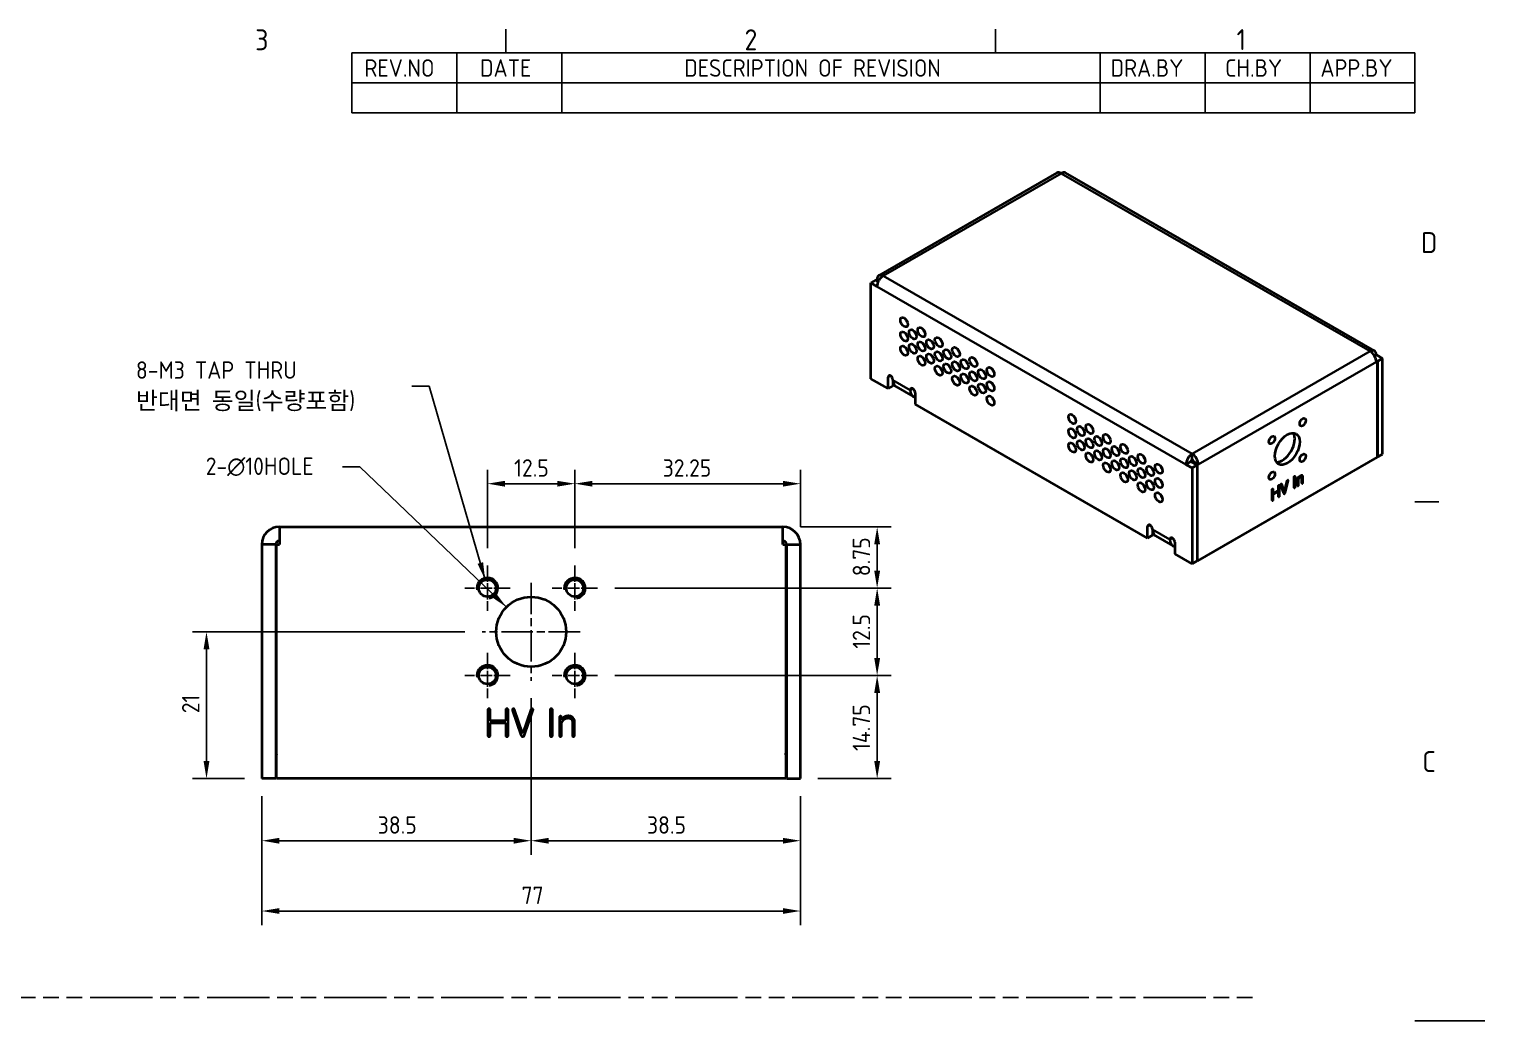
# Model space of a CAD drawing. Header units: millimetres. Extents: x 0 to 420, y 0 to 297.
# Drawn here: x 211.8 to 420, y 148.5 to 290.4 of the extents above; entities that cross this region are included whole.
import ezdxf

# ---------------------------------------------------------------- set-up
doc = ezdxf.new("R2010")
doc.units = ezdxf.units.MM
doc.linetypes.add('CHAIN', pattern=[0.3543, 0.2362, -0.0295, 0.0591, -0.0295])
doc.linetypes.add('DOUBLE_DASH_CHAIN', pattern=[1.2403, 0.6614, -0.0827, 0.1654, -0.0827, 0.1654, -0.0827])
doc.layers.get('0').update_dxf_attribs({"color": 3, "lineweight": 25})
for name, color, linetype, lineweight in [('가시적인 것(ISO)', 3, 'Continuous', 40), ('가시적인 좁은 것(ISO)', 3, 'Continuous', 35), ('경계(ISO)', 7, 'Continuous', 25), ('기호(ISO)', 5, 'Continuous', 25), ('스케치 형상(ISO)', 3, 'Continuous', 25), ('중심 표식(ISO)', 1, 'Continuous', 25), ('치수(ISO)', 2, 'Continuous', 25)]:
    doc.layers.add(name, color=color, linetype=linetype, lineweight=lineweight)
doc.styles.add('ISO ProportionalPSTEK', font='isocp.shx')
doc.styles.add('문자 텍스트_PSTEK_POSCO', font='isocp.shx')
doc.styles.add('치수 텍스트_PSTEK_POSCO', font='isocp.shx')
doc.dimstyles.new('치수_PSTEK_POSCO', dxfattribs={"dimtxt": 2.5, "dimasz": 2.5, "dimexe": 2, "dimexo": 2.5, "dimgap": 1, "dimtad": 1, "dimrnd": 1e-08, "dimdsep": 46, "dimtxsty": '치수 텍스트_PSTEK_POSCO', "dimcen": 0.09, "dimdle": 10, "dimclrd": 7, "dimclre": 7, "dimclrt": 2, "dimadec": 1, "dimazin": 2, "dimtfac": 1, "dimtmove": 0, "dimatfit": 3, "dimfxl": 0, "dimtolj": 1, "dimlwd": -1, "dimlwe": -1, "dimarcsym": 0})
doc.dimstyles.new('치수_PSTEK_POSCO$7', dxfattribs={"dimtxt": 2.5, "dimasz": 2.5, "dimexe": 2, "dimexo": 2.5, "dimgap": 1, "dimtad": 1, "dimrnd": 1e-08, "dimdsep": 46, "dimtxsty": '치수 텍스트_PSTEK_POSCO', "dimcen": 0.09, "dimdle": 10, "dimclrd": 7, "dimclre": 7, "dimclrt": 2, "dimadec": 1, "dimazin": 2, "dimtfac": 1, "dimtmove": 0, "dimatfit": 3, "dimfxl": 0, "dimtolj": 1, "dimlwd": -1, "dimlwe": -1, "dimarcsym": 0})

# ---------------------------------------------------------------- blocks, each defined once
blk = doc.blocks.new('경계 Default Border')
at = {"layer": '경계(ISO)'}
for p, q in [((280, 287), (280, 290.4)), ((350, 287), (350, 290.4)), ((410, 222.75), (413.4, 222.75))]:
    blk.add_line(p, q, dxfattribs=at)
at = {"layer": '경계(ISO)', "flags": 128}
blk.add_lwpolyline([(420, 148.5), (410, 148.5)], dxfattribs=at)
at = {"layer": '경계(ISO)', "color": 2, "char_height": 3, "attachment_point": 7, "style": '문자 텍스트_PSTEK_POSCO'}
for s, insert in [('3', (244.17, 287.37)), ('2', (314.13, 287.37)), ('1', (384.49, 287.4)), ('D', (410.88, 258.35)), ('C', (411.04, 184.1))]:
    blk.add_mtext(s, dxfattribs=dict(at, insert=insert))
blk = doc.blocks.new('리비전 내역')
at = {"layer": '기호(ISO)'}
for p, q in [((258, 287), (410, 287)), ((258, 287), (258, 282.72)), ((273, 287), (273, 282.72)), ((288, 287), (288, 282.72)), ((365, 287), (365, 282.72)), ((380, 287), (380, 282.72)), ((395, 287), (395, 282.72)), ((410, 287), (410, 282.72)), ((258, 282.72), (410, 282.72)), ((258, 282.72), (258, 278.44)), ((273, 282.72), (273, 278.44)), ((288, 282.72), (288, 278.44)), ((365, 282.72), (365, 278.44)), ((380, 282.72), (380, 278.44)), ((395, 282.72), (395, 278.44)), ((410, 282.72), (410, 278.44)), ((258, 278.44), (410, 278.44))]:
    blk.add_line(p, q, dxfattribs=at)
at = {"layer": '기호(ISO)', "color": 2, "char_height": 2.5, "attachment_point": 7, "style": 'ISO ProportionalPSTEK'}
for s, insert in [('REV.NO', (259.79, 283.58)), ('DATE', (276.31, 283.58)), ('DESCRIPTION OF REVISION', (305.51, 283.58)), ('DRA.BY', (366.48, 283.58)), ('CH.BY', (382.86, 283.58)), ('APP.BY', (396.48, 283.58))]:
    blk.add_mtext(s, dxfattribs=dict(at, insert=insert))
blk = doc.blocks.new('*D24')
at = {"layer": 'Defpoints', "color": 0}
for p in [(245.12, 183.17), (322.12, 183.17), (322.12, 164.22)]:
    blk.add_point(p, dxfattribs=at)
at = {"layer": '치수(ISO)', "color": 7}
for p, q in [((245.12, 180.67), (245.12, 162.22)), ((322.12, 180.67), (322.12, 162.22)), ((247.62, 164.22), (319.62, 164.22))]:
    blk.add_line(p, q, dxfattribs=at)
for points in [[(247.62, 164.64), (247.62, 163.81), (245.12, 164.22)], [(319.62, 164.64), (319.62, 163.81), (322.12, 164.22)]]:
    blk.add_solid(points, dxfattribs=at)
at = {"layer": '치수(ISO)', "color": 2, "insert": (282.25, 166.47), "char_height": 2.5, "attachment_point": 4, "style": '치수 텍스트_PSTEK_POSCO'}
blk.add_mtext('\\A1;77', dxfattribs=at)
blk = doc.blocks.new('*D66')
at = {"layer": 'Defpoints', "color": 0}
for p in [(283.62, 197.17), (245.12, 183.17), (283.62, 174.28)]:
    blk.add_point(p, dxfattribs=at)
at = {"layer": '치수(ISO)', "color": 7}
for p, q in [((283.62, 194.67), (283.62, 172.28)), ((245.12, 180.67), (245.12, 172.28)), ((247.62, 174.28), (281.12, 174.28))]:
    blk.add_line(p, q, dxfattribs=at)
for points in [[(247.62, 174.69), (247.62, 173.86), (245.12, 174.28)], [(281.12, 174.69), (281.12, 173.86), (283.62, 174.28)]]:
    blk.add_solid(points, dxfattribs=at)
at = {"layer": '치수(ISO)', "color": 2, "insert": (261.69, 176.53), "char_height": 2.5, "attachment_point": 4, "style": '치수 텍스트_PSTEK_POSCO'}
blk.add_mtext('\\A1;38.5', dxfattribs=at)
blk = doc.blocks.new('*D67')
at = {"layer": 'Defpoints', "color": 0}
for p in [(237.2, 204.17), (276.62, 204.17), (245.12, 183.17)]:
    blk.add_point(p, dxfattribs=at)
at = {"layer": '치수(ISO)', "color": 7}
for p, q in [((274.12, 204.17), (235.2, 204.17)), ((237.2, 185.67), (237.2, 201.67)), ((242.62, 183.17), (235.2, 183.17))]:
    blk.add_line(p, q, dxfattribs=at)
for points in [[(236.78, 201.67), (237.62, 201.67), (237.2, 204.17)], [(236.78, 185.67), (237.62, 185.67), (237.2, 183.17)]]:
    blk.add_solid(points, dxfattribs=at)
at = {"layer": '치수(ISO)', "color": 2, "insert": (234.95, 192.52), "char_height": 2.5, "attachment_point": 4, "rotation": 90, "style": '치수 텍스트_PSTEK_POSCO'}
blk.add_mtext('\\A1;21', dxfattribs=at)
blk = doc.blocks.new('*D68')
at = {"layer": 'Defpoints', "color": 0}
for p in [(289.87, 225.36), (277.37, 213.65), (289.87, 213.65)]:
    blk.add_point(p, dxfattribs=at)
at = {"layer": '치수(ISO)', "color": 7}
for p, q in [((277.37, 216.15), (277.37, 227.36)), ((289.87, 216.15), (289.87, 227.36)), ((279.87, 225.36), (287.37, 225.36))]:
    blk.add_line(p, q, dxfattribs=at)
for points in [[(279.87, 225.77), (279.87, 224.94), (277.37, 225.36)], [(287.37, 225.77), (287.37, 224.94), (289.87, 225.36)]]:
    blk.add_solid(points, dxfattribs=at)
at = {"layer": '치수(ISO)', "color": 2, "insert": (281.19, 227.61), "char_height": 2.5, "attachment_point": 4, "style": '치수 텍스트_PSTEK_POSCO'}
blk.add_mtext('\\A1;12.5', dxfattribs=at)
blk = doc.blocks.new('*D69')
at = {"layer": 'Defpoints', "color": 0}
for p in [(293.1, 210.42), (293.1, 197.92), (333.1, 197.92)]:
    blk.add_point(p, dxfattribs=at)
at = {"layer": '치수(ISO)', "color": 7}
for p, q in [((295.6, 210.42), (335.1, 210.42)), ((333.1, 207.92), (333.1, 200.42)), ((295.6, 197.92), (335.1, 197.92))]:
    blk.add_line(p, q, dxfattribs=at)
for points in [[(332.68, 207.92), (333.52, 207.92), (333.1, 210.42)], [(332.68, 200.42), (333.52, 200.42), (333.1, 197.92)]]:
    blk.add_solid(points, dxfattribs=at)
at = {"layer": '치수(ISO)', "color": 2, "insert": (330.85, 201.75), "char_height": 2.5, "attachment_point": 4, "rotation": 90, "style": '치수 텍스트_PSTEK_POSCO'}
blk.add_mtext('\\A1;12.5', dxfattribs=at)
blk = doc.blocks.new('*D70')
at = {"layer": 'Defpoints', "color": 0}
for p in [(293.1, 197.92), (322.12, 183.17), (333.1, 183.17)]:
    blk.add_point(p, dxfattribs=at)
at = {"layer": '치수(ISO)', "color": 7}
for p, q in [((295.6, 197.92), (335.1, 197.92)), ((333.1, 195.42), (333.1, 185.67)), ((324.62, 183.17), (335.1, 183.17))]:
    blk.add_line(p, q, dxfattribs=at)
for points in [[(332.68, 195.42), (333.52, 195.42), (333.1, 197.92)], [(332.68, 185.67), (333.52, 185.67), (333.1, 183.17)]]:
    blk.add_solid(points, dxfattribs=at)
at = {"layer": '치수(ISO)', "color": 2, "insert": (330.85, 187.12), "char_height": 2.5, "attachment_point": 4, "rotation": 90, "style": '치수 텍스트_PSTEK_POSCO'}
blk.add_mtext('\\A1;14.75', dxfattribs=at)
blk = doc.blocks.new('*D71')
at = {"layer": 'Defpoints', "color": 0}
for p in [(319.62, 219.17), (333.1, 219.17), (293.1, 210.42)]:
    blk.add_point(p, dxfattribs=at)
at = {"layer": '치수(ISO)', "color": 7}
for p, q in [((322.12, 219.17), (335.1, 219.17)), ((333.1, 212.92), (333.1, 216.67)), ((295.6, 210.42), (335.1, 210.42))]:
    blk.add_line(p, q, dxfattribs=at)
for points in [[(332.68, 216.67), (333.52, 216.67), (333.1, 219.17)], [(332.68, 212.92), (333.52, 212.92), (333.1, 210.42)]]:
    blk.add_solid(points, dxfattribs=at)
at = {"layer": '치수(ISO)', "color": 2, "insert": (330.85, 212.12), "char_height": 2.5, "attachment_point": 4, "rotation": 90, "style": '치수 텍스트_PSTEK_POSCO'}
blk.add_mtext('\\A1;8.75', dxfattribs=at)
blk = doc.blocks.new('*D72')
at = {"layer": 'Defpoints', "color": 0}
for p in [(283.62, 197.17), (322.12, 183.17), (322.12, 174.28)]:
    blk.add_point(p, dxfattribs=at)
at = {"layer": '치수(ISO)', "color": 7}
for p, q in [((283.62, 194.67), (283.62, 172.28)), ((322.12, 180.67), (322.12, 172.28)), ((286.12, 174.28), (319.62, 174.28))]:
    blk.add_line(p, q, dxfattribs=at)
for points in [[(286.12, 174.69), (286.12, 173.86), (283.62, 174.28)], [(319.62, 174.69), (319.62, 173.86), (322.12, 174.28)]]:
    blk.add_solid(points, dxfattribs=at)
at = {"layer": '치수(ISO)', "color": 2, "insert": (300.19, 176.53), "char_height": 2.5, "attachment_point": 4, "style": '치수 텍스트_PSTEK_POSCO'}
blk.add_mtext('\\A1;38.5', dxfattribs=at)
blk = doc.blocks.new('*D73')
at = {"layer": 'Defpoints', "color": 0}
for p in [(322.12, 225.36), (322.12, 216.67), (289.87, 213.65)]:
    blk.add_point(p, dxfattribs=at)
at = {"layer": '치수(ISO)', "color": 7}
for p, q in [((289.87, 216.15), (289.87, 227.36)), ((322.12, 219.17), (322.12, 227.36)), ((292.37, 225.36), (319.62, 225.36))]:
    blk.add_line(p, q, dxfattribs=at)
for points in [[(292.37, 225.77), (292.37, 224.94), (289.87, 225.36)], [(319.62, 225.77), (319.62, 224.94), (322.12, 225.36)]]:
    blk.add_solid(points, dxfattribs=at)
at = {"layer": '치수(ISO)', "color": 2, "insert": (302.44, 227.61), "char_height": 2.5, "attachment_point": 4, "style": '치수 텍스트_PSTEK_POSCO'}
blk.add_mtext('\\A1;32.25', dxfattribs=at)

msp = doc.modelspace()

# ---------------------------------------------------------------- linework, layer by layer
at = {"layer": '가시적인 것(ISO)'}
for p, q in [((358.778, 269.817), (333.322, 255.158)), ((404.22, 244.367), (360.026, 269.817)), ((332.885, 254.482), (332.178, 254.075)), ((332.178, 254.075), (333.062, 253.566)), ((332.178, 240.381), (332.178, 254.075)), ((333.238, 254.279), (332.885, 254.482)), ((333.062, 254.584), (332.921, 254.502)), ((332.921, 254.502), (332.921, 254.462)), ((333.253, 254.311), (332.921, 254.502)), ((333.32, 254.435), (333.062, 254.584)), ((404.222, 243.645), (404.48, 243.793)), ((405.364, 243.284), (404.48, 243.793)), ((404.462, 242.989), (404.657, 242.877)), ((404.469, 242.944), (404.621, 242.856)), ((404.48, 242.775), (404.621, 242.856)), ((404.621, 242.856), (404.621, 229.163)), ((404.657, 242.877), (405.364, 243.284)), ((404.657, 242.877), (404.657, 229.183)), ((405.364, 229.59), (405.364, 243.284)), ((334.653, 238.956), (332.178, 240.381)), ((334.653, 238.956), (334.653, 240.591)), ((335.36, 240.183), (335.36, 239.363)), ((335.36, 239.363), (334.653, 238.956)), ((335.776, 239.265), (338.251, 237.84)), ((338.542, 238.351), (338.542, 236.716)), ((371.776, 217.578), (338.542, 236.716)), ((378.14, 228.829), (378.14, 229.647)), ((404.621, 229.163), (378.883, 214.341)), ((404.621, 229.203), (404.657, 229.183)), ((404.657, 229.183), (405.364, 229.59)), ((377.963, 228.523), (377.256, 228.116)), ((377.256, 228.116), (378.14, 227.607)), ((377.963, 228.523), (378.847, 228.014)), ((378.847, 228.014), (378.14, 227.607)), ((378.14, 227.607), (378.14, 213.913)), ((378.317, 228.523), (378.175, 228.442)), ((378.175, 228.442), (378.175, 228.401)), ((378.175, 228.442), (378.883, 228.035)), ((378.317, 228.523), (379.024, 228.116)), ((378.847, 228.014), (378.847, 214.32)), ((378.883, 228.035), (379.024, 228.116)), ((378.883, 214.341), (378.883, 228.035)), ((390.474, 224.401), (390.474, 225.03)), ((390.491, 225.093), (390.526, 225.073)), ((390.51, 225.01), (390.51, 224.38)), ((390.572, 225.137), (390.607, 225.117)), ((390.623, 223.58), (390.623, 225.076)), ((390.808, 225.259), (390.844, 225.238)), ((391.239, 224.005), (390.808, 225.197)), ((390.808, 225.197), (390.844, 225.177)), ((390.844, 225.177), (391.275, 223.985)), ((390.885, 225.331), (390.921, 225.31)), ((390.899, 225.326), (390.934, 225.306)), ((391.359, 224.136), (390.954, 225.281)), ((391.339, 224.192), (391.736, 225.772)), ((391.772, 225.752), (391.366, 224.14)), ((391.452, 224.088), (391.882, 225.775)), ((391.736, 225.772), (391.772, 225.752)), ((391.767, 225.839), (391.803, 225.818)), ((391.811, 225.866), (391.847, 225.846)), ((391.834, 225.863), (391.87, 225.843)), ((392.714, 224.825), (392.714, 226.32)), ((392.73, 226.383), (392.766, 226.362)), ((392.749, 226.3), (392.749, 224.805)), ((392.811, 226.427), (392.847, 226.407)), ((392.863, 224.87), (392.863, 226.365)), ((393.182, 225.097), (393.182, 226.151)), ((393.198, 226.211), (393.234, 226.191)), ((393.198, 225.053), (393.234, 225.033)), ((393.217, 226.13), (393.217, 225.076)), ((393.279, 226.255), (393.315, 226.235)), ((393.331, 226.064), (393.331, 226.196)), ((393.331, 225.144), (393.331, 225.899)), ((393.837, 225.474), (393.837, 226.277)), ((393.853, 225.43), (393.888, 225.41)), ((393.867, 226.529), (393.902, 226.509)), ((393.872, 226.257), (393.872, 225.453)), ((393.986, 225.519), (393.986, 226.322)), ((389.568, 223.014), (389.568, 224.509)), ((389.585, 224.571), (389.62, 224.551)), ((389.585, 222.972), (389.62, 222.952)), ((389.604, 224.488), (389.604, 222.993)), ((389.666, 224.616), (389.701, 224.595)), ((389.717, 223.924), (389.717, 224.554)), ((389.717, 223.965), (390.474, 224.401)), ((390.51, 224.38), (389.717, 223.924)), ((389.717, 223.805), (390.51, 224.261)), ((389.717, 223.059), (389.717, 223.805)), ((390.474, 224.401), (390.51, 224.38)), ((390.474, 223.535), (390.474, 224.241)), ((390.491, 223.494), (390.526, 223.474)), ((390.51, 224.261), (390.51, 223.515)), ((391.239, 224.005), (391.275, 223.985)), ((391.272, 223.952), (391.307, 223.932)), ((391.355, 224.146), (391.366, 224.14)), ((391.366, 224.14), (391.359, 224.136)), ((392.73, 224.784), (392.766, 224.763)), ((247.62, 219.172), (247.62, 216.672)), ((247.62, 219.172), (319.62, 219.172)), ((319.62, 216.672), (319.62, 219.172)), ((371.776, 217.578), (371.776, 219.213)), ((372.483, 218.806), (372.483, 217.985)), ((245.12, 216.672), (245.12, 183.172)), ((247.12, 216.672), (245.12, 216.672)), ((247.12, 216.672), (247.12, 183.172)), ((247.22, 183.172), (247.22, 216.672)), ((247.22, 216.672), (247.62, 216.672)), ((319.62, 216.672), (320.02, 216.672)), ((320.02, 216.672), (320.02, 183.172)), ((320.12, 216.672), (320.12, 183.172)), ((320.12, 216.672), (322.12, 216.672)), ((322.12, 183.172), (322.12, 216.672)), ((372.483, 217.985), (371.776, 217.578)), ((372.899, 217.887), (375.374, 216.462)), ((375.665, 216.973), (375.665, 215.338)), ((378.14, 213.913), (375.665, 215.338)), ((378.847, 214.32), (378.14, 213.913)), ((378.847, 214.361), (378.883, 214.341)), ((277.444, 192.993), (277.444, 189.335)), ((277.765, 191.452), (277.765, 192.993)), ((280.007, 192.993), (280.007, 191.452)), ((280.328, 189.335), (280.328, 192.993)), ((280.951, 192.931), (282.17, 189.408)), ((282.409, 189.657), (281.262, 193.029)), ((283.576, 193.029), (282.429, 189.657)), ((282.673, 189.408), (283.887, 192.931)), ((286.341, 192.993), (286.341, 189.335)), ((286.663, 189.335), (286.663, 192.993)), ((287.664, 191.919), (287.664, 189.341)), ((287.986, 191.597), (287.986, 191.919)), ((280.007, 191.452), (277.765, 191.452)), ((277.765, 191.162), (280.007, 191.162)), ((277.765, 189.335), (277.765, 191.162)), ((280.007, 191.162), (280.007, 189.335)), ((282.429, 189.657), (282.409, 189.657)), ((287.986, 189.346), (287.986, 191.193)), ((289.516, 191.307), (289.516, 189.341)), ((289.838, 189.341), (289.838, 191.307)), ((247.12, 183.172), (245.12, 183.172)), ((320.02, 183.172), (247.22, 183.172)), ((320.12, 183.172), (322.12, 183.172))]:
    msp.add_line(p, q, dxfattribs=at)
for centre, radius in [((277.37, 210.422), 1.23), ((289.87, 210.422), 1.23), ((283.62, 204.172), 5), ((277.37, 197.922), 1.23), ((289.87, 197.922), 1.23)]:
    msp.add_circle(centre, radius, dxfattribs=at)
for centre, radius, start, end in [((247.62, 216.672), 2.5, 90, 180), ((319.62, 216.672), 2.5, 0, 90), ((247.62, 216.672), 0.5, 90, 180), ((319.62, 216.672), 0.5, 0, 90), ((249.12, 187.172), 2, 180, 198.19487), ((318.12, 187.172), 2, 341.80513, 0), ((249.12, 187.172), 4, 240, 241.64065), ((318.12, 187.172), 4, 298.35935, 300)]:
    msp.add_arc(centre, radius, start, end, dxfattribs=at)
for centre, major_axis, start_param, end_param in [((359.402, 268.734), (-0.624, 1.083), 5.4997209, 6.2831853), ((359.402, 268.734), (0.624, 1.083), 0, 0.7834645), ((333.946, 254.075), (-0.624, 1.083), 5.4997209, 7.0705172), ((333.946, 254.075), (0.624, 1.083), 0.7834645, 2.3542608), ((337.658, 248.872), (0.374, -0.65), 4.3671399, 5.057638), ((337.658, 246.828), (0.374, -0.65), 4.3671399, 5.057638), ((338.896, 247.137), (0.374, -0.65), 4.3671399, 5.057638), ((340.133, 247.447), (0.374, -0.65), 4.3671399, 5.057638), ((341.371, 245.712), (0.374, -0.65), 4.3671399, 5.057638), ((342.608, 246.022), (0.374, -0.65), 4.3671399, 5.057638), ((337.658, 244.784), (0.374, -0.65), 4.3671399, 5.057638), ((338.896, 245.094), (0.374, -0.65), 4.3671399, 5.057638), ((340.133, 245.403), (0.374, -0.65), 4.3671399, 5.057638), ((341.371, 243.668), (0.374, -0.65), 4.3671399, 5.057638), ((342.608, 243.978), (0.374, -0.65), 4.3671399, 5.057638), ((343.845, 244.287), (0.374, -0.65), 4.3671399, 5.057638), ((345.083, 244.596), (0.374, -0.65), 4.3671399, 5.057638), ((403.596, 243.284), (0.624, 1.083), 5.4958534, 7.0666498), ((403.596, 243.284), (0.624, -1.083), 0.7873319, 2.3581282), ((340.133, 243.359), (0.374, -0.65), 4.3671399, 5.057638), ((342.608, 241.934), (0.374, -0.65), 4.3671399, 5.057638), ((343.845, 242.243), (0.374, -0.65), 4.3671399, 5.057638), ((345.083, 242.552), (0.374, -0.65), 4.3671399, 5.057638), ((346.32, 242.862), (0.374, -0.65), 4.3671399, 5.057638), ((347.558, 243.171), (0.374, -0.65), 4.3671399, 5.057638), ((350.033, 241.746), (0.374, -0.65), 4.3671399, 5.057638), ((335.007, 240.387), (-0.25, 0.433), 3.9289245, 7.0705172), ((336.774, 240.998), (-0.998, -1.733), 5.4958534, 6.2831853), ((345.083, 240.509), (0.374, -0.65), 4.3671399, 5.057638), ((346.32, 240.818), (0.374, -0.65), 4.3671399, 5.057638), ((347.558, 241.127), (0.374, -0.65), 4.3671399, 5.057638), ((348.795, 241.437), (0.374, -0.65), 4.3671399, 5.057638), ((348.795, 239.393), (0.374, -0.65), 4.3671399, 5.057638), ((350.033, 239.702), (0.374, -0.65), 4.3671399, 5.057638), ((338.189, 238.555), (-0.25, 0.433), 3.9289245, 7.0705172), ((339.249, 239.573), (-0.998, -1.733), 5.4958534, 6.543051), ((347.558, 239.083), (0.374, -0.65), 4.3671399, 5.057638), ((350.033, 237.658), (0.374, -0.65), 4.3671399, 5.057638), ((361.7, 235.027), (0.374, -0.65), 4.3671399, 5.057638), ((362.937, 233.293), (0.374, -0.65), 4.3671399, 5.057638), ((364.175, 233.602), (0.374, -0.65), 4.3671399, 5.057638), ((361.7, 232.983), (0.374, -0.65), 4.3671399, 5.057638), ((362.937, 231.249), (0.374, -0.65), 4.3671399, 5.057638), ((364.175, 231.558), (0.374, -0.65), 4.3671399, 5.057638), ((365.412, 231.868), (0.374, -0.65), 4.3671399, 5.057638), ((366.65, 232.177), (0.374, -0.65), 4.3671399, 5.057638), ((391.045, 230.743), (-1.248, -2.166), 0.286188, 2.8554046), ((361.7, 230.94), (0.374, -0.65), 4.3671399, 5.057638), ((364.175, 229.514), (0.374, -0.65), 4.3671399, 5.057638), ((365.412, 229.824), (0.374, -0.65), 4.3671399, 5.057638), ((366.65, 230.133), (0.374, -0.65), 4.3671399, 5.057638), ((367.887, 230.442), (0.374, -0.65), 4.3671399, 5.057638), ((369.124, 230.752), (0.374, -0.65), 4.3671399, 5.057638), ((370.362, 229.017), (0.374, -0.65), 4.3671399, 5.057638), ((371.599, 229.327), (0.374, -0.65), 4.3671399, 5.057638), ((378.14, 228.625), (-0.624, -1.083), 3.9250571, 5.4958534), ((378.14, 228.625), (-0.624, 1.083), 3.9289245, 5.4997209), ((366.65, 228.089), (0.374, -0.65), 4.3671399, 5.057638), ((367.887, 228.398), (0.374, -0.65), 4.3671399, 5.057638), ((369.124, 228.708), (0.374, -0.65), 4.3671399, 5.057638), ((370.362, 226.973), (0.374, -0.65), 4.3671399, 5.057638), ((371.599, 227.283), (0.374, -0.65), 4.3671399, 5.057638), ((372.837, 227.592), (0.374, -0.65), 4.3671399, 5.057638), ((374.074, 227.901), (0.374, -0.65), 4.3671399, 5.057638), ((378.14, 228.625), (-0.125, -0.217), 3.9250571, 5.4958534), ((378.14, 228.625), (0.125, -0.217), 0.7873319, 2.3581282), ((369.124, 226.664), (0.374, -0.65), 4.3671399, 5.057638), ((371.599, 225.239), (0.374, -0.65), 4.3671399, 5.057638), ((372.837, 225.548), (0.374, -0.65), 4.3671399, 5.057638), ((374.074, 225.857), (0.374, -0.65), 4.3671399, 5.057638), ((374.074, 223.814), (0.374, -0.65), 4.3671399, 5.057638), ((372.13, 219.009), (-0.25, 0.433), 3.9289245, 7.0705172), ((373.897, 219.62), (-0.998, -1.733), 5.4958534, 6.2831853), ((375.312, 217.177), (-0.25, 0.433), 3.9289245, 7.0705172), ((376.372, 218.195), (-0.998, -1.733), 5.4958534, 6.543051)]:
    msp.add_ellipse(centre, major_axis=major_axis, ratio=0.5780931, start_param=start_param, end_param=end_param, dxfattribs=at)
for centre, major_axis in [((336.951, 248.465), (-0.374, 0.65)), ((339.426, 247.04), (-0.374, 0.65)), ((336.951, 246.421), (-0.374, 0.65)), ((338.189, 246.73), (-0.374, 0.65)), ((339.426, 244.996), (-0.374, 0.65)), ((340.663, 245.305), (-0.374, 0.65)), ((341.901, 245.614), (-0.374, 0.65)), ((336.951, 244.377), (-0.374, 0.65)), ((338.189, 244.686), (-0.374, 0.65)), ((339.426, 242.952), (-0.374, 0.65)), ((340.663, 243.261), (-0.374, 0.65)), ((341.901, 243.57), (-0.374, 0.65)), ((343.138, 243.88), (-0.374, 0.65)), ((344.376, 244.189), (-0.374, 0.65)), ((341.901, 241.527), (-0.374, 0.65)), ((343.138, 241.836), (-0.374, 0.65)), ((344.376, 242.145), (-0.374, 0.65)), ((345.613, 242.455), (-0.374, 0.65)), ((346.851, 242.764), (-0.374, 0.65)), ((346.851, 240.72), (-0.374, 0.65)), ((348.088, 241.029), (-0.374, 0.65)), ((349.325, 241.339), (-0.374, 0.65)), ((344.376, 240.101), (-0.374, 0.65)), ((345.613, 240.411), (-0.374, 0.65)), ((346.851, 238.676), (-0.374, 0.65)), ((348.088, 238.986), (-0.374, 0.65)), ((349.325, 239.295), (-0.374, 0.65)), ((349.325, 237.251), (-0.374, 0.65)), ((360.993, 234.62), (-0.374, 0.65)), ((360.993, 232.576), (-0.374, 0.65)), ((362.23, 232.886), (-0.374, 0.65)), ((363.468, 233.195), (-0.374, 0.65)), ((393.962, 234.163), (0.307, 0.533)), ((360.993, 230.532), (-0.374, 0.65)), ((362.23, 230.842), (-0.374, 0.65)), ((363.468, 231.151), (-0.374, 0.65)), ((364.705, 231.46), (-0.374, 0.65)), ((365.942, 231.77), (-0.374, 0.65)), ((368.417, 230.344), (-0.374, 0.65)), ((389.542, 231.618), (0.307, 0.533)), ((391.752, 230.336), (1.248, 2.166)), ((363.468, 229.107), (-0.374, 0.65)), ((364.705, 229.416), (-0.374, 0.65)), ((365.942, 229.726), (-0.374, 0.65)), ((367.18, 230.035), (-0.374, 0.65)), ((368.417, 228.301), (-0.374, 0.65)), ((369.655, 228.61), (-0.374, 0.65)), ((370.892, 228.919), (-0.374, 0.65)), ((393.962, 229.053), (0.307, 0.533)), ((365.942, 227.682), (-0.374, 0.65)), ((367.18, 227.991), (-0.374, 0.65)), ((368.417, 226.257), (-0.374, 0.65)), ((369.655, 226.566), (-0.374, 0.65)), ((370.892, 226.875), (-0.374, 0.65)), ((372.13, 227.185), (-0.374, 0.65)), ((373.367, 227.494), (-0.374, 0.65)), ((389.542, 226.508), (0.307, 0.533)), ((370.892, 224.832), (-0.374, 0.65)), ((372.13, 225.141), (-0.374, 0.65)), ((373.367, 225.45), (-0.374, 0.65)), ((373.367, 223.406), (-0.374, 0.65))]:
    msp.add_ellipse(centre, major_axis=major_axis, ratio=0.5780931, dxfattribs=at)
for points in [[(390.474, 225.03), (390.474, 225.064), (390.491, 225.093)], [(390.491, 225.093), (390.507, 225.119), (390.531, 225.133)], [(390.526, 225.073), (390.51, 225.044), (390.51, 225.01)], [(390.567, 225.113), (390.543, 225.099), (390.526, 225.073)], [(390.531, 225.133), (390.553, 225.146), (390.57, 225.138)], [(390.605, 225.118), (390.589, 225.125), (390.567, 225.113)], [(390.57, 225.138), (390.571, 225.138), (390.572, 225.137)], [(390.623, 225.076), (390.623, 225.11), (390.605, 225.118)], [(390.808, 225.197), (390.797, 225.225), (390.808, 225.259)], [(390.808, 225.259), (390.819, 225.288), (390.841, 225.31)], [(390.844, 225.238), (390.833, 225.204), (390.844, 225.177)], [(390.841, 225.31), (390.863, 225.331), (390.885, 225.331)], [(390.877, 225.289), (390.855, 225.268), (390.844, 225.238)], [(390.921, 225.31), (390.899, 225.31), (390.877, 225.289)], [(390.885, 225.331), (390.892, 225.33), (390.899, 225.326)], [(390.954, 225.281), (390.943, 225.308), (390.921, 225.31)], [(391.736, 225.772), (391.744, 225.81), (391.767, 225.839)], [(391.767, 225.839), (391.788, 225.861), (391.811, 225.866)], [(391.803, 225.818), (391.779, 225.79), (391.772, 225.752)], [(391.847, 225.846), (391.823, 225.841), (391.803, 225.818)], [(391.811, 225.866), (391.825, 225.869), (391.834, 225.863)], [(391.88, 225.833), (391.869, 225.85), (391.847, 225.846)], [(391.882, 225.775), (391.891, 225.814), (391.88, 225.833)], [(392.714, 226.32), (392.714, 226.354), (392.73, 226.383)], [(392.73, 224.784), (392.714, 224.793), (392.714, 224.825)], [(392.73, 226.383), (392.747, 226.409), (392.771, 226.423)], [(392.766, 226.362), (392.749, 226.334), (392.749, 226.3)], [(392.806, 226.403), (392.782, 226.389), (392.766, 226.362)], [(392.771, 226.423), (392.793, 226.436), (392.809, 226.428)], [(392.845, 226.408), (392.828, 226.415), (392.806, 226.403)], [(392.809, 226.428), (392.81, 226.428), (392.811, 226.427)], [(392.863, 226.365), (392.863, 226.399), (392.845, 226.408)], [(392.845, 224.809), (392.863, 224.838), (392.863, 224.87)], [(393.182, 226.151), (393.182, 226.182), (393.198, 226.211)], [(393.198, 225.053), (393.182, 225.063), (393.182, 225.097)], [(393.198, 226.211), (393.215, 226.237), (393.239, 226.251)], [(393.234, 226.191), (393.217, 226.162), (393.217, 226.13)], [(393.217, 225.076), (393.217, 225.042), (393.234, 225.033)], [(393.274, 226.231), (393.25, 226.217), (393.234, 226.191)], [(393.234, 225.033), (393.25, 225.023), (393.274, 225.037)], [(393.239, 226.251), (393.261, 226.264), (393.277, 226.256)], [(393.312, 226.236), (393.296, 226.243), (393.274, 226.231)], [(393.274, 225.037), (393.296, 225.052), (393.312, 225.078)], [(393.277, 226.256), (393.278, 226.256), (393.279, 226.255)], [(393.331, 226.196), (393.331, 226.227), (393.312, 226.236)], [(393.312, 225.078), (393.331, 225.11), (393.331, 225.144)], [(393.331, 226.164), (393.374, 226.251), (393.431, 226.322)], [(393.466, 226.301), (393.384, 226.199), (393.331, 226.064)], [(393.331, 225.899), (393.395, 226.071), (393.481, 226.187)], [(393.431, 226.322), (393.517, 226.429), (393.633, 226.495)], [(393.668, 226.475), (393.553, 226.408), (393.466, 226.301)], [(393.481, 226.187), (393.564, 226.298), (393.668, 226.358)], [(393.633, 226.495), (393.779, 226.58), (393.867, 226.529)], [(393.905, 226.507), (393.817, 226.56), (393.668, 226.475)], [(393.668, 226.358), (393.764, 226.413), (393.821, 226.378)], [(393.837, 226.277), (393.837, 226.354), (393.8, 226.387)], [(393.821, 226.378), (393.872, 226.348), (393.872, 226.257)], [(393.853, 225.43), (393.837, 225.442), (393.837, 225.474)], [(393.872, 225.453), (393.872, 225.421), (393.888, 225.41)], [(393.888, 225.41), (393.905, 225.402), (393.929, 225.416)], [(393.986, 226.322), (393.986, 226.46), (393.905, 226.507)], [(393.929, 225.416), (393.951, 225.429), (393.967, 225.455)], [(393.967, 225.455), (393.986, 225.487), (393.986, 225.519)], [(389.568, 224.509), (389.568, 224.543), (389.585, 224.571)], [(389.585, 222.972), (389.568, 222.982), (389.568, 223.014)], [(389.585, 224.571), (389.601, 224.598), (389.625, 224.611)], [(389.62, 224.551), (389.604, 224.522), (389.604, 224.488)], [(389.604, 222.993), (389.604, 222.961), (389.62, 222.952)], [(389.66, 224.591), (389.637, 224.577), (389.62, 224.551)], [(389.62, 222.952), (389.637, 222.944), (389.66, 222.958)], [(389.625, 224.611), (389.647, 224.624), (389.664, 224.617)], [(389.699, 224.596), (389.682, 224.604), (389.66, 224.591)], [(389.66, 222.958), (389.682, 222.971), (389.699, 222.997)], [(389.664, 224.617), (389.665, 224.616), (389.666, 224.616)], [(389.717, 224.554), (389.717, 224.588), (389.699, 224.596)], [(389.699, 222.997), (389.717, 223.027), (389.717, 223.059)], [(390.491, 223.494), (390.474, 223.504), (390.474, 223.535)], [(390.51, 223.515), (390.51, 223.483), (390.526, 223.474)], [(390.526, 223.474), (390.543, 223.466), (390.567, 223.48)], [(390.567, 223.48), (390.589, 223.493), (390.605, 223.519)], [(390.605, 223.519), (390.623, 223.549), (390.623, 223.58)], [(391.272, 223.952), (391.251, 223.965), (391.239, 224.005)], [(391.275, 223.985), (391.298, 223.901), (391.363, 223.938)], [(391.363, 223.938), (391.425, 223.974), (391.452, 224.088)], [(392.749, 224.805), (392.749, 224.773), (392.766, 224.763)], [(392.766, 224.763), (392.782, 224.756), (392.806, 224.77)], [(392.806, 224.77), (392.828, 224.782), (392.845, 224.809)], [(277.49, 193.123), (277.444, 193.076), (277.444, 192.993)], [(277.604, 193.164), (277.537, 193.164), (277.49, 193.123)], [(277.713, 193.123), (277.667, 193.164), (277.604, 193.164)], [(277.765, 192.993), (277.765, 193.076), (277.713, 193.123)], [(280.053, 193.123), (280.007, 193.076), (280.007, 192.993)], [(280.167, 193.164), (280.1, 193.164), (280.053, 193.123)], [(280.276, 193.123), (280.23, 193.164), (280.167, 193.164)], [(280.328, 192.993), (280.328, 193.076), (280.276, 193.123)], [(280.951, 193.081), (280.92, 193.014), (280.951, 192.931)], [(281.044, 193.159), (280.982, 193.138), (280.951, 193.081)], [(281.169, 193.149), (281.106, 193.18), (281.044, 193.159)], [(281.262, 193.029), (281.231, 193.112), (281.169, 193.149)], [(283.664, 193.149), (283.597, 193.112), (283.576, 193.029)], [(283.789, 193.154), (283.721, 193.175), (283.664, 193.149)], [(283.882, 193.076), (283.851, 193.133), (283.789, 193.154)], [(283.887, 192.931), (283.913, 193.014), (283.882, 193.076)], [(286.388, 193.123), (286.341, 193.076), (286.341, 192.993)], [(286.502, 193.164), (286.435, 193.164), (286.388, 193.123)], [(286.611, 193.123), (286.564, 193.164), (286.502, 193.164)], [(286.663, 192.993), (286.663, 193.076), (286.611, 193.123)], [(287.711, 192.044), (287.664, 191.997), (287.664, 191.919)], [(287.825, 192.085), (287.758, 192.085), (287.711, 192.044)], [(287.934, 192.044), (287.887, 192.085), (287.825, 192.085)], [(287.986, 191.919), (287.986, 191.997), (287.934, 192.044)], [(288.37, 191.986), (288.136, 191.852), (287.986, 191.597)], [(287.986, 191.193), (288.167, 191.525), (288.411, 191.686)], [(288.94, 192.127), (288.614, 192.127), (288.37, 191.986)], [(288.411, 191.686), (288.645, 191.841), (288.94, 191.841)], [(289.61, 191.872), (289.361, 192.127), (288.94, 192.127)], [(288.94, 191.841), (289.21, 191.841), (289.371, 191.675)], [(289.371, 191.675), (289.516, 191.53), (289.516, 191.307)], [(289.838, 191.307), (289.838, 191.644), (289.61, 191.872)], [(277.444, 189.335), (277.444, 189.258), (277.49, 189.211)], [(277.49, 189.211), (277.537, 189.169), (277.604, 189.169)], [(277.604, 189.169), (277.667, 189.169), (277.713, 189.211)], [(277.713, 189.211), (277.765, 189.258), (277.765, 189.335)], [(280.007, 189.335), (280.007, 189.258), (280.053, 189.211)], [(280.053, 189.211), (280.1, 189.169), (280.167, 189.169)], [(280.167, 189.169), (280.23, 189.169), (280.276, 189.211)], [(280.276, 189.211), (280.328, 189.258), (280.328, 189.335)], [(282.17, 189.408), (282.237, 189.169), (282.419, 189.169)], [(282.419, 189.169), (282.595, 189.169), (282.673, 189.408)], [(286.341, 189.335), (286.341, 189.258), (286.388, 189.211)], [(286.388, 189.211), (286.435, 189.169), (286.502, 189.169)], [(286.502, 189.169), (286.564, 189.169), (286.611, 189.211)], [(286.611, 189.211), (286.663, 189.258), (286.663, 189.335)], [(287.664, 189.341), (287.664, 189.258), (287.711, 189.211)], [(287.711, 189.211), (287.758, 189.164), (287.825, 189.164)], [(287.825, 189.164), (287.887, 189.169), (287.934, 189.211)], [(287.934, 189.211), (287.986, 189.263), (287.986, 189.346)], [(289.516, 189.341), (289.516, 189.263), (289.563, 189.211)], [(289.563, 189.211), (289.61, 189.169), (289.677, 189.169)], [(289.677, 189.169), (289.739, 189.169), (289.786, 189.211)], [(289.786, 189.211), (289.838, 189.263), (289.838, 189.341)]]:
    msp.add_open_spline(points, degree=2, dxfattribs=at)
at = {"layer": '가시적인 좁은 것(ISO)'}
for p, q in [((359.402, 269.756), (333.946, 255.097)), ((403.596, 244.306), (359.402, 269.756)), ((333.946, 255.097), (378.14, 229.647)), ((377.256, 228.116), (333.062, 253.566)), ((378.14, 229.647), (403.596, 244.306)), ((404.48, 242.775), (379.024, 228.116)), ((335.008, 240.795), (334.653, 240.591)), ((335.36, 240.183), (337.835, 238.758)), ((338.19, 238.963), (337.835, 238.758)), ((390.474, 225.03), (390.51, 225.01)), ((390.531, 225.133), (390.567, 225.113)), ((390.57, 225.138), (390.605, 225.118)), ((390.841, 225.31), (390.877, 225.289)), ((392.714, 226.32), (392.749, 226.3)), ((392.714, 224.825), (392.749, 224.805)), ((392.771, 226.423), (392.806, 226.403)), ((392.809, 226.428), (392.845, 226.408)), ((393.182, 226.151), (393.217, 226.13)), ((393.182, 225.097), (393.217, 225.076)), ((393.198, 225.053), (393.234, 225.033)), ((393.239, 226.251), (393.274, 226.231)), ((393.277, 226.256), (393.312, 226.236)), ((393.431, 226.322), (393.466, 226.301)), ((393.633, 226.495), (393.668, 226.475)), ((393.816, 226.381), (393.821, 226.378)), ((393.837, 226.277), (393.872, 226.257)), ((393.837, 225.474), (393.872, 225.453)), ((389.568, 224.509), (389.604, 224.488)), ((389.568, 223.014), (389.604, 222.993)), ((389.625, 224.611), (389.66, 224.591)), ((389.664, 224.617), (389.699, 224.596)), ((390.474, 223.535), (390.51, 223.515)), ((372.131, 219.417), (371.776, 219.213)), ((372.483, 218.806), (374.958, 217.381)), ((375.313, 217.585), (374.958, 217.381))]:
    msp.add_line(p, q, dxfattribs=at)
for centre in [(277.37, 210.422), (289.87, 210.422), (277.37, 197.922), (289.87, 197.922)]:
    msp.add_arc(centre, 1.5, 280, 190, dxfattribs=at)
at = {"layer": '스케치 형상(ISO)', "color": 6, "linetype": 'DOUBLE_DASH_CHAIN', "ltscale": 13.49228}
msp.add_line((203.817, 151.834), (387.896, 151.834), dxfattribs=at)
at = {"layer": '중심 표식(ISO)', "linetype": 'CHAIN', "ltscale": 7.177189}
for p, q in [((277.37, 213.651), (277.37, 207.192)), ((289.87, 213.651), (289.87, 207.192)), ((280.6, 210.422), (274.141, 210.422)), ((293.1, 210.422), (286.641, 210.422)), ((277.37, 201.151), (277.37, 194.692)), ((289.87, 201.151), (289.87, 194.692)), ((280.6, 197.922), (274.141, 197.922)), ((293.1, 197.922), (286.641, 197.922))]:
    msp.add_line(p, q, dxfattribs=at)
at = {"layer": '중심 표식(ISO)', "linetype": 'CHAIN', "ltscale": 19.051651}
for p, q in [((283.62, 211.172), (283.62, 197.172)), ((290.62, 204.172), (276.62, 204.172))]:
    msp.add_line(p, q, dxfattribs=at)

# ---------------------------------------------------------------- block references
msp.add_blockref('경계 Default Border', (0, 0))
at = {"layer": '기호(ISO)'}
msp.add_blockref('리비전 내역', (0, 0), dxfattribs=at)

# ---------------------------------------------------------------- texts
at = {"layer": '기호(ISO)', "color": 2, "char_height": 2.5, "attachment_point": 4, "style": '치수 텍스트_PSTEK_POSCO'}
for s, insert, width, line_spacing_factor in [('{8-M3 TAP THRU\\P반대면 동일(수량포함)}', (227.113, 239.294), 38.4438, 1.05), ('{2-\\fAIGDT|b0|i0;\\H2.5000;n\\fisocp|b0|i0;\\H2.5000;10HOLE}', (237.097, 227.777), 18.54846, 0.4375)]:
    msp.add_mtext(s, dxfattribs=dict(at, insert=insert, width=width, line_spacing_factor=line_spacing_factor))

# ---------------------------------------------------------------- dimensions: what is measured, and where the dimension line sits
at = {"layer": '치수(ISO)', "color": 7}
for base, p1, p2, angle, picture, middle in [((289.87, 225.355), (277.37, 213.651), (289.87, 213.651), 180, '*D68', (283.62, 225.355)), ((322.12, 225.355), (289.87, 213.651), (322.12, 216.672), 180, '*D73', (305.995, 225.355)), ((333.1, 219.172), (293.1, 210.422), (319.62, 219.172), 90, '*D71', (333.1, 214.797)), ((333.1, 197.922), (293.1, 210.422), (293.1, 197.922), 90, '*D69', (333.1, 204.172)), ((237.201, 204.172), (245.12, 183.172), (276.62, 204.172), 90, '*D67', (237.201, 193.672)), ((333.1, 183.172), (293.1, 197.922), (322.12, 183.172), 90, '*D70', (333.1, 190.547)), ((283.62, 174.277), (245.12, 183.172), (283.62, 197.172), 180, '*D66', (264.37, 174.277)), ((322.12, 174.277), (283.62, 197.172), (322.12, 183.172), 180, '*D72', (302.87, 174.277)), ((322.12, 164.225), (245.12, 183.172), (322.12, 183.172), 180, '*D24', (283.62, 164.225))]:
    dim = msp.add_linear_dim(base=base, p1=p1, p2=p2, angle=angle, dimstyle='치수_PSTEK_POSCO', override={"dimdec": 2, "dimtp": 0, "dimtm": 0, "dimtdec": 2, "dimtofl": 0, "dimatfit": 1}, dxfattribs=at)
    dim.commit()
    dim.dimension.update_dxf_attribs({"geometry": picture, "text_midpoint": middle, "dimtype": 160})

# ---------------------------------------------------------------- leaders
at = {"layer": '기호(ISO)', "color": 7, "annotation_type": 0, "has_hookline": 1}
for points, hookline_direction, text_width in [([(277.052, 211.61), (269.057, 239.294), (266.557, 239.294)], 1, 32.976), ([(161.307, 210.971), (176.499, 235.878), (178.999, 235.878)], 0, 33.161), ([(280.084, 207.707), (259.145, 227.777), (256.645, 227.777)], 1, 17.319)]:
    msp.add_leader(points, dimstyle='치수_PSTEK_POSCO$7', override={"dimtad": 0}, dxfattribs=dict(at, hookline_direction=hookline_direction, text_width=text_width))

doc.saveas('drawing.dxf')
